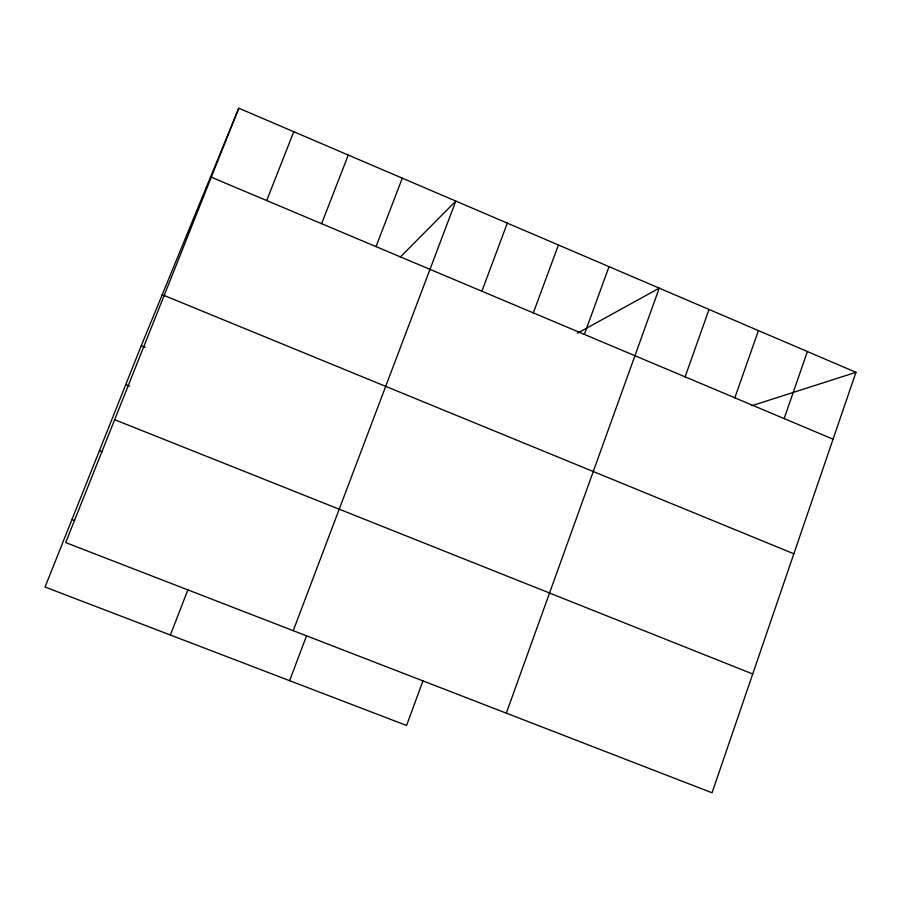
<?xml version="1.0" encoding="UTF-8"?>
<svg xmlns="http://www.w3.org/2000/svg" width="901" height="901" viewBox="0 0 901 901"><rect width="100%" height="100%" fill="white"/><g stroke="black" fill="none" stroke-linecap="round" stroke-linejoin="round"><path stroke-width="1.35" d="M855.95 372.316L712.06 792.801L65.683 542.593L238.776 108.199L855.95 372.316L751.828 405.709M784.152 418.593L807.397 351.536M734.833 397.814L758.428 330.577M685.098 376.855L709.053 309.448M506.306 713.153L659.262 288.14L577.451 333.235M584.355 334.395L609.042 266.651M422.974 680.807L406.576 725.463L45.05 587.035L141.266 345.736L238.776 108.199M533.336 312.906L558.406 244.982M481.889 291.214L507.331 223.121M289.615 680.683L306.565 635.746M293.253 630.677L455.816 201.081L400.202 257.168M376.044 246.615L402.285 178.173M321.612 223.685L348.27 155.051M170.368 635.025L187.892 589.806M266.696 200.54L293.771 131.726M71.967 519.517L74.58 520.53M99.414 450.68L102.016 451.705M114.652 419.697L752.718 673.993M125.78 384.558L129.643 386.112M141.266 345.736L145.106 347.29M164.151 295.483L793.849 553.788M162.157 294.841L164.725 295.9M211.284 177.193L833.065 439.204"/></g></svg>
